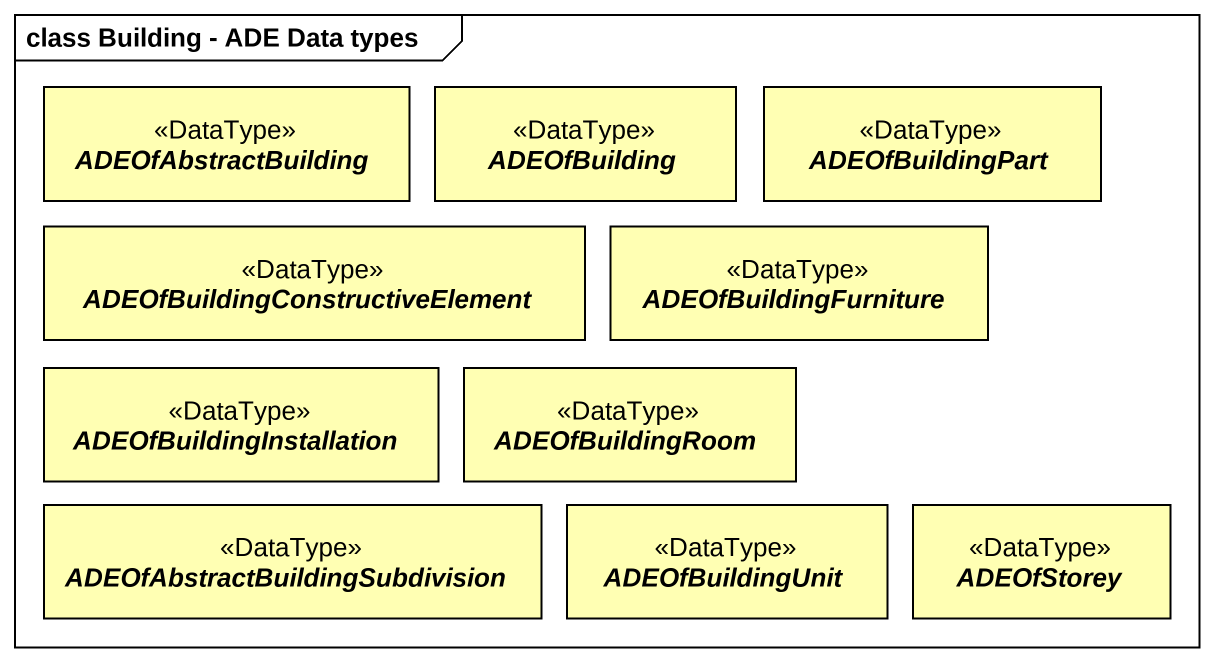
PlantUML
@startuml
mainframe class Building - ADE Data types
hide circle
hide empty members
abstract class ADEOfAbstractBuilding <<DataType>> #FFFFB3
abstract class ADEOfBuilding <<DataType>> #FFFFB3
abstract class ADEOfBuildingPart <<DataType>> #FFFFB3
abstract class "ADEOfBuildingConstructiveElement" as ADEOfBuildingConstructiveEle <<DataType>> #FFFFB3
abstract class ADEOfBuildingFurniture <<DataType>> #FFFFB3
abstract class ADEOfBuildingInstallation <<DataType>> #FFFFB3
abstract class ADEOfBuildingRoom <<DataType>> #FFFFB3
abstract class "ADEOfAbstractBuildingSubdivision" as ADEOfAbstractBuildingSubdivi <<DataType>> #FFFFB3
abstract class ADEOfBuildingUnit <<DataType>> #FFFFB3
abstract class ADEOfStorey <<DataType>> #FFFFB3
@enduml
